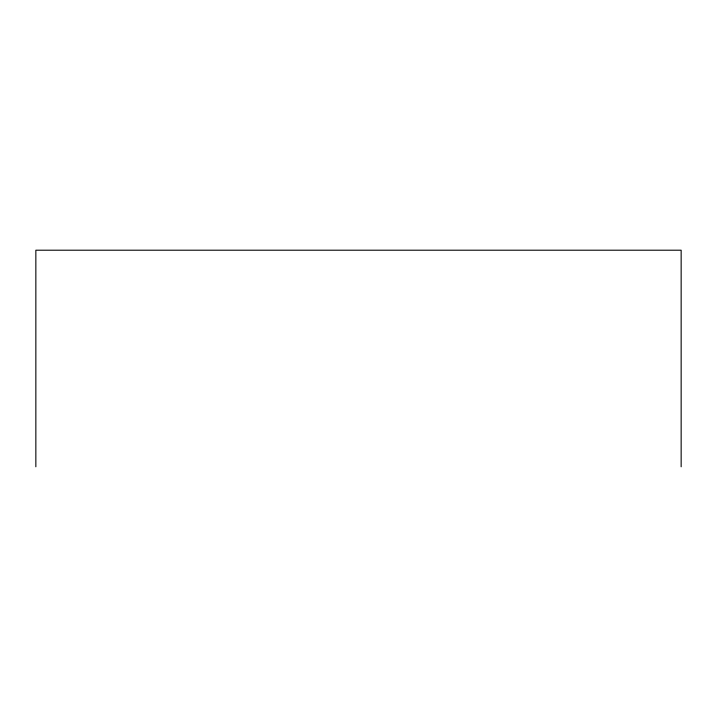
<?xml version="1.0" encoding="UTF-8"?>
<svg xmlns="http://www.w3.org/2000/svg" width="717" height="717" viewBox="0 0 717 717"><rect width="100%" height="100%" fill="white"/><g stroke="black" fill="none" stroke-linecap="round" stroke-linejoin="round"><path stroke-width="1.08" d="M681.15 466.794L681.15 250.206L35.85 250.206L35.85 466.794"/></g></svg>
